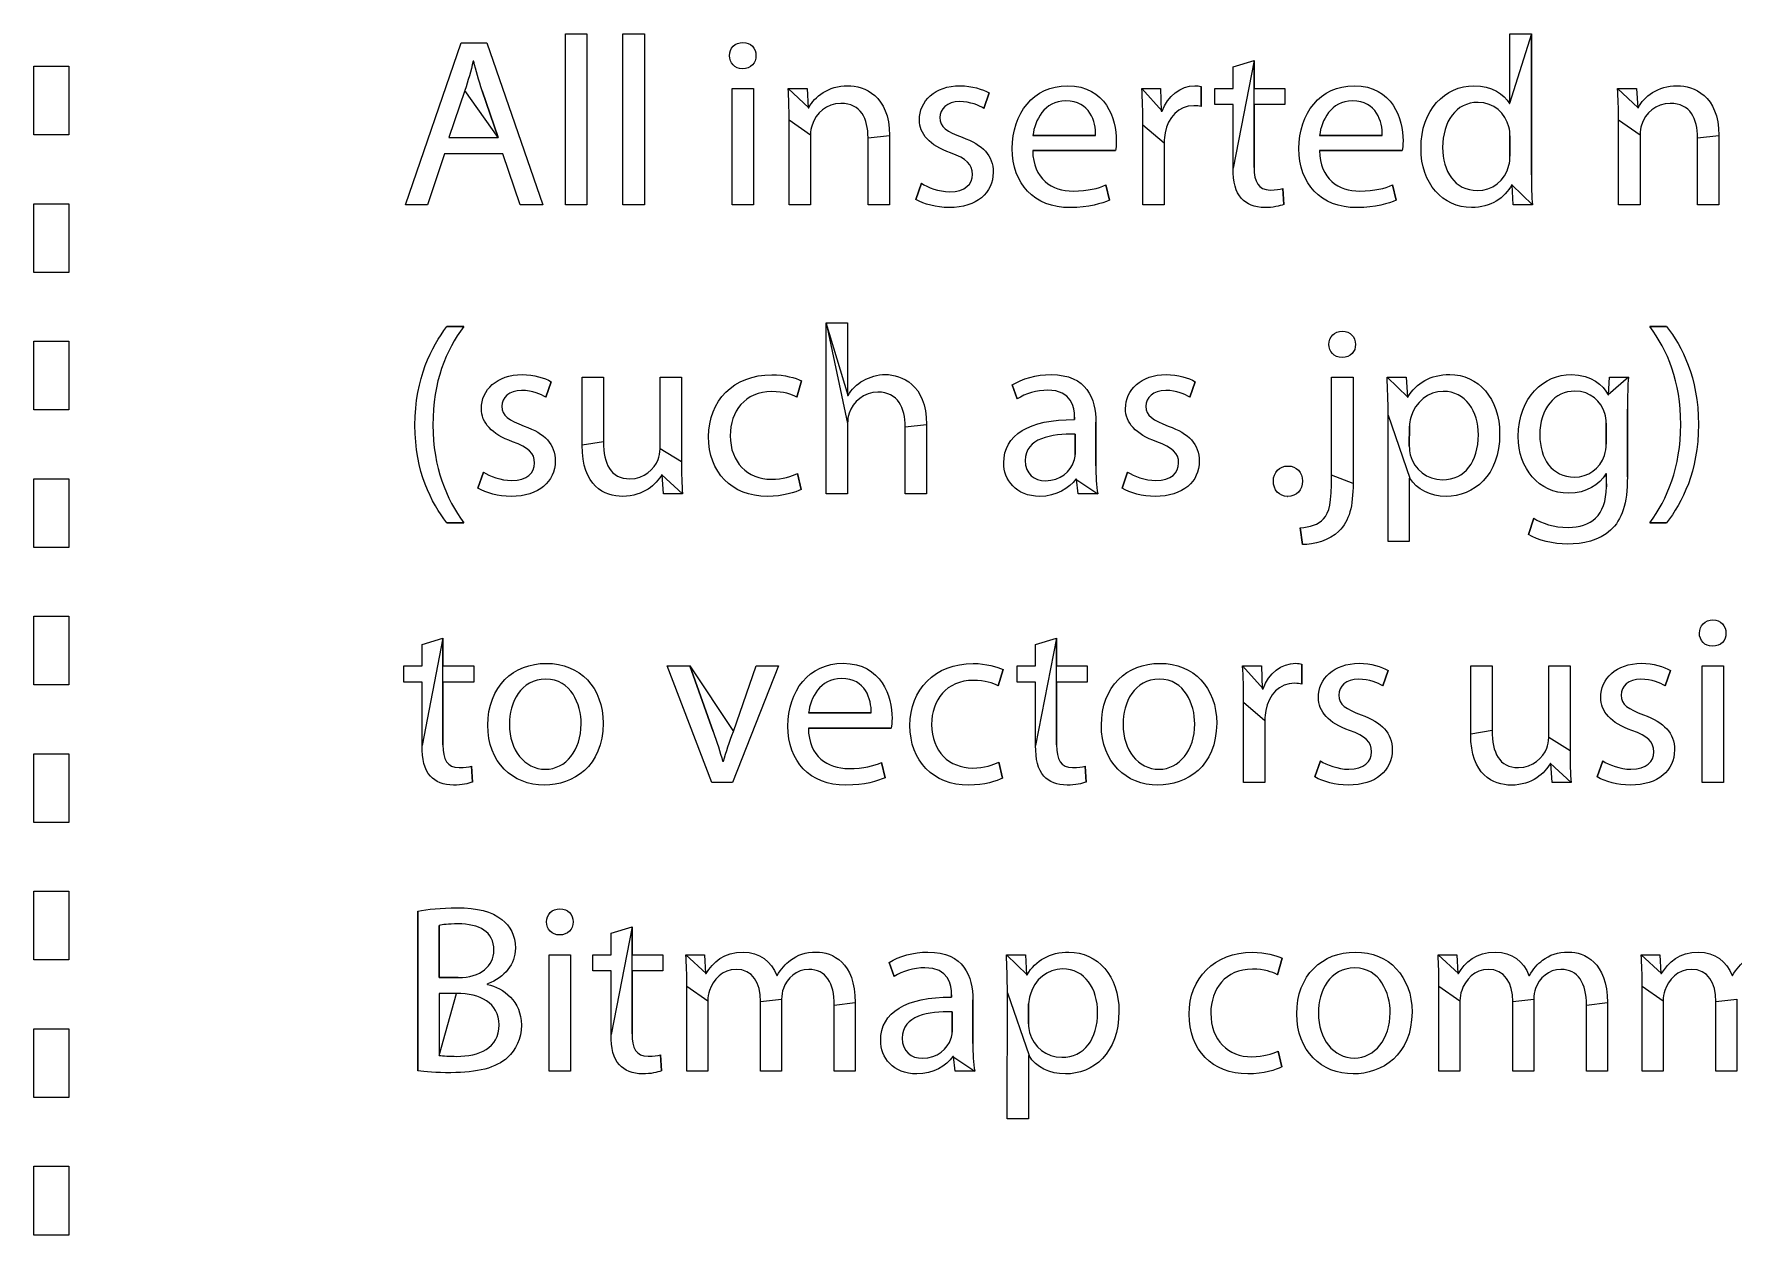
# Model space of a CAD drawing. Extents: x 1 to 901, y -2 to 434.
# Drawn here: x 730.9 to 810.2, y 215 to 271 of the extents above; entities that cross this region are included whole.
import ezdxf

# ---------------------------------------------------------------- set-up
doc = ezdxf.new("R2010")
doc.units = 0
doc.layers.add('Design_Template', color=7, linetype='CONTINUOUS')

msp = doc.modelspace()

# ---------------------------------------------------------------- linework, layer by layer
at = {"layer": 'Design_Template', "color": 7}
for points in [[(750.088595, 265.421155), (749.293587, 263.038592), (748.27039, 263.038592), (750.874671, 270.612252), (752.069213, 270.612252), (754.686487, 263.038592), (753.628371, 263.038592), (752.809813, 265.421155), (750.088595, 265.421155), (750.088595, 265.421155), (750.088595, 265.421155)], [(755.738106, 271.017368), (756.74019, 271.017368), (756.74019, 263.039394), (755.738106, 263.039394), (755.738106, 271.017368), (755.738106, 271.017368)], [(758.421969, 271.017368), (759.422428, 271.017368), (759.422428, 263.039394), (758.421969, 263.039394), (758.421969, 271.017368), (758.421969, 271.017368)], [(799.796495, 267.770826), (799.818421, 267.770826), (799.818421, 271.01817), (800.817256, 271.017368), (800.817256, 271.017368), (800.817256, 271.017368)], [(800.817256, 271.017368), (800.817256, 264.444063)], [(751.456106, 269.748273), (751.432557, 269.748273)], [(764.629366, 270.00498), (764.629366, 270.00498)], [(786.899337, 264.759332), (786.899337, 267.7251), (786.04586, 267.7251), (786.04586, 268.477573), (786.899337, 268.477573), (786.899337, 269.477928), (787.877871, 269.781163), (787.877871, 269.781163)], [(787.877871, 269.781163), (787.877871, 268.477573), (789.313595, 268.477573), (789.313595, 267.7251), (787.877871, 267.7251), (787.877871, 264.793024)], [(732.55619, 266.306794), (730.932068, 266.306794), (730.932068, 269.515632), (732.55619, 269.515632), (732.55619, 266.306794), (732.55619, 266.306794), (732.55619, 266.306794)], [(751.045203, 268.377297), (750.293235, 266.186462), (752.602737, 266.18566), (752.602737, 266.18566), (752.602737, 266.18566)], [(752.602737, 266.18566), (751.852392, 268.366066)], [(763.514406, 263.038592), (763.514406, 268.476771), (764.514865, 268.476771), (764.514865, 263.038592), (763.514406, 263.038592), (763.514406, 263.038592)], [(766.126807, 268.477573), (767.016826, 268.477573), (767.072046, 267.579098), (767.093972, 267.579098)], [(775.509364, 268.264185), (775.256813, 267.545405)], [(782.636014, 268.476771), (783.511417, 268.476771), (783.546335, 267.409832), (783.592623, 267.409832)], [(785.402708, 268.566618), (785.402708, 267.634451)], [(804.837772, 268.477573), (805.726167, 268.477573), (805.781387, 267.579098), (805.804937, 267.579098)], [(767.17599, 266.308398), (767.17599, 263.038592), (766.177155, 263.038592), (766.174719, 267.005518), (766.174719, 267.005518), (766.174719, 267.005518), (766.174719, 267.005518)], [(783.673829, 265.937777), (783.673829, 263.038592), (782.683926, 263.038592), (782.682302, 266.780097), (782.682302, 266.780097), (782.682302, 266.780097), (782.682302, 266.780097)], [(805.888579, 266.308398), (805.888579, 263.038592), (804.88812, 263.038592), (804.885684, 267.005518), (804.885684, 267.005518), (804.885684, 267.005518), (804.885684, 267.005518)], [(770.859501, 266.285936), (770.859501, 263.038592), (769.860665, 263.038592), (769.860665, 266.173627)], [(777.554134, 266.286739), (780.479179, 266.286739), (780.479179, 266.286739), (780.479179, 266.286739)], [(790.935282, 266.286739), (793.858702, 266.286739), (793.858702, 266.286739), (793.858702, 266.286739)], [(799.818421, 265.320076), (799.815985, 266.263475), (799.815985, 266.263475), (799.815985, 266.263475), (799.815985, 266.263475)], [(809.568842, 266.285936), (809.568842, 263.038592), (808.570006, 263.038592), (808.570006, 266.173627)], [(781.412238, 265.578388), (777.543578, 265.578388), (777.543578, 265.578388), (777.543578, 265.578388), (777.543578, 265.578388)], [(794.793385, 265.578388), (790.924725, 265.578388), (790.924725, 265.578388), (790.924725, 265.578388), (790.924725, 265.578388)], [(772.095458, 263.298508), (772.347197, 264.050178), (772.347197, 264.050178), (772.347197, 264.050178)], [(780.956672, 263.971562), (781.126392, 263.263211)], [(789.210463, 263.8039), (789.256751, 263.062659)], [(794.336195, 263.971562), (794.507539, 263.263211)], [(800.865168, 263.039394), (799.966216, 263.039394), (799.919928, 263.983595), (799.898003, 263.983595)], [(732.55619, 259.889118), (730.932068, 259.889118), (730.932068, 263.097956), (732.55619, 263.097956), (732.55619, 259.889118), (732.55619, 259.889118), (732.55619, 259.889118)], [(750.202284, 257.361356), (750.987547, 257.361356), (750.987547, 257.361356)], [(767.903597, 257.539446), (768.902433, 257.539446), (768.902433, 254.1461), (768.925983, 254.1461)], [(768.906493, 252.844114), (768.906493, 249.563077), (767.906033, 249.563077), (767.903597, 257.539446), (767.903597, 257.539446), (767.903597, 257.539446), (767.903597, 257.539446)], [(806.352266, 257.361356), (807.124537, 257.361356)], [(732.55619, 253.471442), (730.932068, 253.471442), (730.932068, 256.68028), (732.55619, 256.68028), (732.55619, 253.471442), (732.55619, 253.471442), (732.55619, 253.471442)], [(792.607316, 256.529464), (792.607316, 256.529464)], [(755.068155, 254.787867), (754.817228, 254.069088)], [(756.514437, 251.820494), (756.514437, 255.000453), (757.514896, 255.000453), (757.514896, 251.988958)], [(760.154096, 251.663261), (760.154096, 255.000453), (761.152931, 255.000453), (761.152931, 251.04556), (761.152931, 251.04556), (761.152931, 251.04556), (761.152931, 251.04556)], [(766.760215, 254.831989), (766.532026, 254.068285)], [(776.815159, 253.987262), (776.588594, 254.638656)], [(785.127419, 254.787867), (784.876492, 254.069088)], [(791.494792, 250.427859), (791.494792, 255.001255), (792.495251, 255.001255), (792.495251, 250.046007)], [(794.083643, 254.999651), (794.980971, 254.999651), (795.028883, 254.067483), (795.049184, 254.067483)], [(804.398447, 254.179793), (804.421997, 254.179793), (804.46666, 254.999651), (805.343686, 254.999651)], [(779.500646, 253.021402), (779.500646, 253.133711)], [(795.140947, 250.290681), (795.117398, 250.290681), (795.117398, 247.335341), (794.127495, 247.335341), (794.129931, 253.224361), (794.129931, 253.224361), (794.129931, 253.224361), (794.129931, 253.224361)], [(805.297399, 253.505937), (805.297399, 250.347638), (805.297399, 250.347638), (805.297399, 250.347638), (805.297399, 250.347638)], [(772.588379, 252.798388), (772.588379, 249.562275), (771.589544, 249.562275), (771.589544, 252.686881)], [(779.524195, 251.393719), (779.524195, 252.337117), (779.524195, 252.337117)], [(780.490548, 252.897862), (780.490548, 250.865063), (780.490548, 250.865063), (780.490548, 250.865063)], [(795.12227, 252.707738), (795.119834, 251.775571), (795.119834, 251.775571), (795.119834, 251.775571), (795.119834, 251.775571)], [(804.308308, 251.876649), (804.308308, 252.85374), (804.308308, 252.85374), (804.308308, 252.85374)], [(732.55619, 247.053765), (730.932068, 247.053765), (730.932068, 250.262603), (732.55619, 250.262603), (732.55619, 247.053765), (732.55619, 247.053765), (732.55619, 247.053765)], [(751.654249, 249.82219), (751.907613, 250.573861), (751.907613, 250.573861), (751.907613, 250.573861)], [(761.200843, 249.562275), (760.312448, 249.562275), (760.255603, 250.449518), (760.233678, 250.449518)], [(766.567756, 250.506475), (766.734229, 249.763629), (766.734229, 249.763629), (766.734229, 249.763629)], [(780.580687, 249.561472), (779.67199, 249.561472), (779.590784, 250.246559), (779.555866, 250.246559)], [(781.713513, 249.82219), (781.966876, 250.573861), (781.966876, 250.573861), (781.966876, 250.573861)], [(804.318865, 249.887169), (804.318865, 250.494442), (804.296939, 250.494442)], [(789.445961, 249.438734), (789.435404, 249.438734), (789.435404, 249.438734), (789.435404, 249.438734)], [(750.987547, 248.202529), (750.202284, 248.202529)], [(800.678394, 247.662642), (800.929321, 248.415115)], [(807.124537, 248.202529), (806.352266, 248.202529), (806.352266, 248.202529)], [(790.128905, 247.190943), (790.025773, 247.96668), (790.025773, 247.96668), (790.025773, 247.96668)], [(732.55619, 240.636089), (730.932068, 240.636089), (730.932068, 243.844927), (732.55619, 243.844927), (732.55619, 240.636089), (732.55619, 240.636089), (732.55619, 240.636089)], [(749.043472, 237.80429), (749.043472, 240.770058), (748.189996, 240.770058), (748.189996, 241.522531), (749.043472, 241.522531), (749.043472, 242.522886), (750.020382, 242.826121), (750.020382, 242.826121)], [(750.020382, 242.826121), (750.020382, 241.522531), (751.456106, 241.522531), (751.456106, 240.770058), (750.020382, 240.770058), (750.020382, 237.837982)], [(777.680004, 237.80429), (777.680004, 240.770058), (776.826527, 240.770058), (776.826527, 241.522531), (777.680004, 241.522531), (777.680004, 242.522886), (778.658538, 242.826121), (778.658538, 242.826121)], [(778.658538, 242.826121), (778.658538, 241.522531), (780.092638, 241.522531), (780.092638, 240.770058), (778.658538, 240.770058), (778.658538, 237.837982)], [(809.900163, 243.051542), (809.900163, 243.051542)], [(763.572874, 238.466112), (764.641547, 241.522531), (765.68667, 241.522531), (763.526587, 236.084352), (762.569978, 236.084352), (760.476484, 241.522531), (761.547593, 241.522531), (761.547593, 241.522531)], [(761.547593, 241.522531), (762.629259, 238.466112)], [(776.160637, 241.355671), (775.934072, 240.591968)], [(787.34191, 241.523333), (788.217312, 241.523333), (788.252231, 240.456394), (788.298518, 240.456394)], [(790.108603, 241.61318), (790.108603, 240.681013)], [(794.131555, 241.309945), (793.880628, 240.591165)], [(797.98641, 238.342572), (797.98641, 241.522531), (798.98687, 241.522531), (798.98687, 238.511036)], [(801.626069, 238.185339), (801.626069, 241.522531), (802.624905, 241.522531), (802.624905, 237.567638), (802.624905, 237.567638), (802.624905, 237.567638), (802.624905, 237.567638)], [(807.306439, 241.309945), (807.055512, 240.591165)], [(808.785202, 236.085155), (808.785202, 241.523333), (809.785662, 241.523333), (809.785662, 236.085155), (808.785202, 236.085155), (808.785202, 236.085155)], [(788.379724, 238.98434), (788.379724, 236.085155), (787.389822, 236.085155), (787.389822, 239.82666), (787.389822, 239.82666), (787.389822, 239.82666)], [(753.124081, 238.793414), (753.124081, 238.793414)], [(757.492159, 238.848766), (757.492159, 238.848766)], [(767.084227, 239.332499), (770.007648, 239.332499), (770.007648, 239.332499), (770.007648, 239.332499)], [(781.760612, 238.793414), (781.760612, 238.793414)], [(786.130314, 238.848766), (786.130314, 238.848766)], [(770.943955, 238.62495), (767.073671, 238.62495), (767.073671, 238.62495), (767.073671, 238.62495), (767.073671, 238.62495)], [(732.55619, 234.218413), (730.932068, 234.218413), (730.932068, 237.427251), (732.55619, 237.427251), (732.55619, 234.218413), (732.55619, 234.218413), (732.55619, 234.218413)], [(751.354599, 236.848858), (751.399262, 236.107616)], [(763.071832, 237.072675), (763.106751, 237.072675)], [(770.486764, 237.018124), (770.656485, 236.309773)], [(775.967367, 237.030157), (776.136275, 236.287311), (776.136275, 236.287311), (776.136275, 236.287311)], [(779.989506, 236.848858), (780.037418, 236.107616)], [(790.717649, 236.344268), (790.971012, 237.095939), (790.971012, 237.095939), (790.971012, 237.095939)], [(802.671192, 236.084352), (801.784421, 236.084352), (801.727577, 236.971596), (801.705651, 236.971596)], [(803.890908, 236.344268), (804.145896, 237.095939), (804.145896, 237.095939), (804.145896, 237.095939)], [(732.55619, 227.800737), (730.932068, 227.800737), (730.932068, 231.009575), (732.55619, 231.009575), (732.55619, 227.800737), (732.55619, 227.800737), (732.55619, 227.800737)], [(748.847765, 222.629694), (748.850202, 230.080616), (748.850202, 230.080616), (748.850202, 230.080616), (748.850202, 230.080616)], [(749.839292, 229.417991), (749.839292, 226.980077), (749.839292, 226.980077)], [(756.092165, 229.574422), (756.092165, 229.574422)], [(757.864895, 224.327972), (757.864895, 227.29374), (757.011418, 227.29374), (757.011418, 228.046213), (757.864895, 228.046213), (757.864895, 229.046568), (758.843429, 229.350606), (758.843429, 229.350606), (758.843429, 229.350606)], [(758.843429, 229.350606), (758.843429, 228.047015), (760.277529, 228.047015), (760.277529, 227.294543), (758.843429, 227.294543), (758.843429, 224.362467)], [(754.977205, 222.607232), (754.977205, 228.045411), (755.97604, 228.045411), (755.97604, 222.607232), (754.977205, 222.607232), (754.977205, 222.607232)], [(761.354322, 228.047015), (762.229725, 228.047015), (762.276012, 227.171002), (762.310931, 227.171002)], [(771.074697, 227.033022), (770.846508, 227.684417)], [(776.315741, 228.046213), (777.213069, 228.046213), (777.259356, 227.114046), (777.281282, 227.114046)], [(789.190162, 227.878551), (788.961972, 227.114848)], [(796.461359, 228.047015), (797.336761, 228.047015), (797.383049, 227.171002), (797.416343, 227.171002)], [(805.941363, 228.047015), (806.81839, 228.047015), (806.863053, 227.171002), (806.897972, 227.171002)], [(749.839292, 226.980077), (750.73662, 226.980077)], [(765.598967, 227.081155), (765.619269, 227.081155)], [(800.70438, 227.081155), (800.726305, 227.081155)], [(810.186008, 227.081155), (810.207934, 227.081155)], [(750.657038, 226.237231), (749.83848, 226.237231), (749.83848, 223.350078), (749.839292, 223.350078), (749.839292, 223.350078)], [(752.103319, 226.686468), (752.103319, 226.664006)], [(762.379144, 225.890676), (762.379144, 222.609639), (761.402234, 222.609639), (761.40061, 226.574961), (761.40061, 226.574961), (761.40061, 226.574961), (761.40061, 226.574961)], [(773.75856, 226.067162), (773.75856, 226.179471)], [(777.371421, 223.336441), (777.349495, 223.336441), (777.349495, 220.381101), (776.359592, 220.381101), (776.362028, 226.270923), (776.362028, 226.270923), (776.362028, 226.270923), (776.362028, 226.270923)], [(797.484556, 225.890676), (797.484556, 222.609639), (796.506022, 222.609639), (796.506022, 226.574961), (796.506022, 226.574961), (796.506022, 226.574961), (796.506022, 226.574961)], [(806.966185, 225.890676), (806.966185, 222.609639), (805.987651, 222.609639), (805.987651, 226.574961), (805.987651, 226.574961), (805.987651, 226.574961)], [(765.825532, 225.970095), (765.825532, 222.610441), (764.846998, 222.610441), (764.846998, 225.869016)], [(769.261364, 225.812059), (769.261364, 222.609639), (768.284454, 222.609639), (768.284454, 225.688519)], [(773.782922, 224.439479), (773.782922, 225.382877), (773.782922, 225.382877)], [(774.748462, 225.943622), (774.748462, 223.910823), (774.748462, 223.910823), (774.748462, 223.910823), (774.748462, 223.910823)], [(777.353555, 225.7543), (777.351119, 224.822133), (777.351119, 224.822133), (777.351119, 224.822133)], [(790.879249, 225.315492), (790.879249, 225.315492), (790.879249, 225.315492)], [(795.246515, 225.373251), (795.246515, 225.373251), (795.246515, 225.373251)], [(800.930945, 225.970095), (800.930945, 222.610441), (799.954035, 222.610441), (799.954035, 225.869016)], [(804.368401, 225.812059), (804.368401, 222.609639), (803.389867, 222.609639), (803.389867, 225.688519)], [(810.412573, 225.970095), (810.412573, 222.610441), (809.434039, 222.610441), (809.434039, 225.869016)], [(732.55619, 221.383061), (730.932068, 221.383061), (730.932068, 224.591899), (732.55619, 224.591899), (732.55619, 221.383061), (732.55619, 221.383061), (732.55619, 221.383061)], [(760.174397, 223.373343), (760.220685, 222.632101)], [(774.840225, 222.607232), (773.929905, 222.607232), (773.850323, 223.292319), (773.815404, 223.292319)], [(788.997703, 223.553037), (789.164176, 222.809389), (789.164176, 222.809389), (789.164176, 222.809389)], [(732.55619, 214.965385), (730.932068, 214.965385), (730.932068, 218.174223), (732.55619, 218.174223), (732.55619, 214.965385), (732.55619, 214.965385), (732.55619, 214.965385)]]:
    msp.add_lwpolyline(points, close=True, dxfattribs=at)
for points in [[(763.390972, 270.00498), (763.390972, 270.353941), (763.650832, 270.623483), (764.01626, 270.623483)], [(764.01626, 270.623483), (764.389808, 270.623483), (764.629366, 270.353941), (764.629366, 270.00498)], [(751.432557, 269.748273), (751.318056, 269.298233), (751.194623, 268.837765), (751.045203, 268.377297)], [(751.852392, 268.366066), (751.681047, 268.860227), (751.568171, 269.310266), (751.456106, 269.748273)], [(763.991898, 269.398509), (763.639463, 269.398509), (763.390972, 269.668052), (763.390972, 270.00498)], [(764.629366, 270.00498), (764.640735, 269.668052), (764.389808, 269.398509), (763.991898, 269.398509)], [(766.174719, 267.005518), (766.174719, 267.567867), (766.161726, 268.028335), (766.126807, 268.477573)], [(767.093972, 267.579098), (767.366825, 268.096523), (768.004293, 268.601113), (768.914614, 268.601113)], [(768.914614, 268.601113), (769.676327, 268.601113), (770.859501, 268.151074), (770.859501, 266.285936)], [(772.256246, 267.005518), (772.256246, 267.882333), (772.973296, 268.601113), (774.154846, 268.601113)], [(774.154846, 268.601113), (774.713544, 268.601113), (775.201593, 268.44388), (775.509364, 268.264185)], [(776.588594, 265.667433), (776.588594, 267.308754), (777.565503, 268.600311), (779.170949, 268.600311)], [(779.170949, 268.600311), (780.96804, 268.600311), (781.445533, 267.038409), (781.445533, 266.038856)], [(782.682302, 266.780097), (782.682302, 267.421063), (782.669309, 267.971379), (782.636014, 268.476771)], [(783.592623, 267.409832), (783.84355, 268.139843), (784.446099, 268.600311), (785.116862, 268.600311)], [(785.116862, 268.600311), (785.231363, 268.600311), (785.308508, 268.58908), (785.402708, 268.566618)], [(789.968116, 265.667433), (789.968116, 267.308754), (790.94665, 268.600311), (792.550472, 268.600311)], [(792.550472, 268.600311), (794.349188, 268.600311), (794.828304, 267.038409), (794.828304, 266.038856)], [(795.666351, 265.680268), (795.654982, 267.489251), (796.79268, 268.601915), (798.134206, 268.601915)], [(798.134206, 268.601915), (798.976313, 268.601915), (799.545568, 268.208833), (799.796495, 267.770826)], [(804.885684, 267.005518), (804.885684, 267.567867), (804.872691, 268.028335), (804.837772, 268.477573)], [(805.804937, 267.579098), (806.07779, 268.096523), (806.713634, 268.601113), (807.623955, 268.601113)], [(807.623955, 268.601113), (808.385668, 268.601113), (809.568842, 268.151074), (809.568842, 266.285936)], [(768.587353, 267.780453), (767.927959, 267.780453), (767.415548, 267.319984), (767.244203, 266.768867)], [(769.860665, 266.173627), (769.860665, 267.050442), (769.530968, 267.780453), (768.587353, 267.780453)], [(774.130484, 267.859871), (773.538491, 267.859871), (773.208794, 267.522943), (773.208794, 267.11863)], [(775.256813, 267.545405), (775.040805, 267.680177), (774.642894, 267.859871), (774.130484, 267.859871)], [(779.091367, 267.893564), (778.077914, 267.893564), (777.633716, 266.972628), (777.554134, 266.286739)], [(780.479179, 266.286739), (780.492172, 266.916473), (780.217696, 267.893564), (779.091367, 267.893564)], [(785.061642, 267.668143), (784.35596, 267.668143), (783.854919, 267.139487), (783.718492, 266.398246)], [(785.402708, 267.634451), (785.299576, 267.65611), (785.198068, 267.668143), (785.061642, 267.668143)], [(792.47089, 267.893564), (791.459061, 267.893564), (791.014864, 266.972628), (790.935282, 266.286739)], [(793.858702, 266.286739), (793.870071, 266.916473), (793.597219, 267.893564), (792.47089, 267.893564)], [(798.326664, 267.825376), (797.291286, 267.825376), (796.677367, 266.926902), (796.677367, 265.72439)], [(799.769697, 266.679019), (799.620278, 267.308754), (799.076197, 267.825376), (798.326664, 267.825376)], [(807.296694, 267.780453), (806.638112, 267.780453), (806.126513, 267.319984), (805.956793, 266.768867)], [(808.570006, 266.173627), (808.570006, 267.050442), (808.240309, 267.780453), (807.296694, 267.780453)], [(767.244203, 266.768867), (767.19954, 266.645326), (767.17599, 266.476862), (767.17599, 266.308398)], [(773.712272, 265.466078), (772.720745, 265.815039), (772.256246, 266.353322), (772.256246, 267.005518)], [(773.208794, 267.11863), (773.208794, 266.66859), (773.536867, 266.467236), (774.255541, 266.197693)], [(799.815985, 266.263475), (799.815985, 266.386213), (799.804616, 266.555479), (799.769697, 266.679019)], [(805.956793, 266.768867), (805.908881, 266.645326), (805.888579, 266.476862), (805.888579, 266.308398)], [(774.255541, 266.197693), (775.21215, 265.838304), (775.698574, 265.365802), (775.698574, 264.556373)], [(779.296006, 262.91425), (777.598798, 262.91425), (776.588594, 264.026914), (776.588594, 265.667433)], [(781.445533, 266.038856), (781.445533, 265.836699), (781.425231, 265.679466), (781.412238, 265.578388)], [(783.718492, 266.398246), (783.698191, 266.263475), (783.673829, 266.106241), (783.673829, 265.937777)], [(792.675529, 262.91425), (790.981569, 262.91425), (789.968116, 264.026914), (789.968116, 265.667433)], [(794.828304, 266.038856), (794.828304, 265.836699), (794.804754, 265.679466), (794.793385, 265.578388)], [(798.021329, 262.915854), (796.688736, 262.915854), (795.666351, 264.028519), (795.666351, 265.680268)], [(796.677367, 265.72439), (796.677367, 264.622956), (797.223073, 263.71325), (798.303114, 263.71325)], [(774.735469, 264.466525), (774.735469, 264.938224), (774.449624, 265.196536), (773.712272, 265.466078)], [(777.543578, 265.578388), (777.565503, 264.241104), (778.431973, 263.689986), (779.432432, 263.689986)], [(790.924725, 265.578388), (790.94665, 264.241104), (791.811496, 263.689986), (792.811955, 263.689986)], [(798.303114, 263.71325), (798.973877, 263.71325), (799.589419, 264.151257), (799.772133, 264.893301)], [(799.772133, 264.893301), (799.807052, 265.028072), (799.818421, 265.162843), (799.818421, 265.320076)], [(775.698574, 264.556373), (775.698574, 263.601743), (774.94823, 262.915854), (773.639999, 262.915854)], [(773.666797, 263.657096), (774.394404, 263.657096), (774.735469, 264.016486), (774.735469, 264.466525)], [(787.288314, 263.34263), (787.002468, 263.634634), (786.899337, 264.118366), (786.899337, 264.759332)], [(787.877871, 264.793024), (787.877871, 264.118366), (788.071141, 263.736515), (788.628215, 263.736515)], [(800.817256, 264.444063), (800.817256, 263.960331), (800.830249, 263.410015), (800.865168, 263.039394)], [(773.639999, 262.915854), (773.039073, 262.915854), (772.478751, 263.073087), (772.095458, 263.298508)], [(772.347197, 264.050178), (772.643599, 263.859253), (773.167379, 263.657096), (773.666797, 263.657096)], [(779.432432, 263.689986), (780.149483, 263.689986), (780.580687, 263.813527), (780.956672, 263.971562)], [(788.36998, 262.915854), (787.902232, 262.915854), (787.527872, 263.073087), (787.288314, 263.34263)], [(788.628215, 263.736515), (788.902692, 263.736515), (789.061044, 263.758976), (789.210463, 263.8039)], [(792.811955, 263.689986), (793.529006, 263.689986), (793.961834, 263.813527), (794.336195, 263.971562)], [(799.898003, 263.983595), (799.590232, 263.376322), (798.921093, 262.915854), (798.021329, 262.915854)], [(781.126392, 263.263211), (780.772334, 263.105978), (780.169784, 262.91425), (779.296006, 262.91425)], [(789.256751, 263.062659), (789.06348, 262.98324), (788.755709, 262.915854), (788.36998, 262.915854)], [(794.507539, 263.263211), (794.153481, 263.105978), (793.552555, 262.91425), (792.675529, 262.91425)], [(748.711339, 252.765497), (748.724332, 254.979595), (749.485234, 256.417957), (750.202284, 257.361356)], [(750.987547, 257.361356), (750.156808, 256.259922), (749.553447, 254.799098), (749.553447, 252.765497)], [(791.366486, 256.529464), (791.366486, 256.878425), (791.62797, 257.147968), (792.00233, 257.147968)], [(792.00233, 257.147968), (792.369382, 257.147166), (792.607316, 256.877623), (792.607316, 256.529464)], [(807.786367, 252.798388), (807.786367, 254.810329), (807.170824, 256.248691), (806.352266, 257.361356)], [(807.124537, 257.361356), (807.852144, 256.439617), (808.615481, 255.001255), (808.615481, 252.787959)], [(791.982029, 255.922994), (791.60442, 255.922994), (791.366486, 256.203767), (791.366486, 256.529464)], [(792.607316, 256.529464), (792.620309, 256.203767), (792.380751, 255.922994), (791.982029, 255.922994)], [(751.813413, 253.529201), (751.813413, 254.406016), (752.532088, 255.124795), (753.715261, 255.124795)], [(753.715261, 255.124795), (754.273959, 255.124795), (754.760384, 254.967562), (755.068155, 254.787867)], [(762.414062, 252.224808), (762.414062, 253.899821), (763.573686, 255.113564), (765.372402, 255.113564)], [(765.372402, 255.113564), (765.964395, 255.113564), (766.485738, 254.96676), (766.760215, 254.831989)], [(768.925983, 254.1461), (769.084334, 254.427675), (769.335261, 254.673954), (769.641409, 254.84322)], [(769.641409, 254.84322), (769.937811, 255.011684), (770.29187, 255.123993), (770.667854, 255.123993)], [(770.667854, 255.123993), (771.405206, 255.123993), (772.588379, 254.673954), (772.588379, 252.798388)], [(776.588594, 254.638656), (777.04416, 254.930661), (777.70193, 255.122389), (778.398678, 255.122389)], [(778.398678, 255.122389), (780.081269, 255.122389), (780.490548, 253.987262), (780.490548, 252.897862)], [(781.874301, 253.529201), (781.874301, 254.406016), (782.591351, 255.124795), (783.774524, 255.124795)], [(783.774524, 255.124795), (784.331599, 255.124795), (784.821272, 254.967562), (785.127419, 254.787867)], [(794.129931, 253.224361), (794.129931, 253.920679), (794.108005, 254.483028), (794.083643, 254.999651)], [(795.049184, 254.067483), (795.460087, 254.730108), (796.1073, 255.123191), (797.006252, 255.123191)], [(797.006252, 255.123191), (798.337221, 255.123191), (799.33768, 254.010526), (799.33768, 252.359579)], [(800.201714, 252.236039), (800.201714, 254.078714), (801.418182, 255.123993), (802.682561, 255.123993)], [(802.682561, 255.123993), (803.639169, 255.123993), (804.160513, 254.629832), (804.398447, 254.179793)], [(805.343686, 254.999651), (805.321761, 254.606568), (805.297399, 254.168562), (805.297399, 253.505937)], [(753.690899, 254.383554), (753.098907, 254.383554), (752.76921, 254.046626), (752.76921, 253.642312)], [(754.817228, 254.069088), (754.60122, 254.203859), (754.20331, 254.383554), (753.690899, 254.383554)], [(765.372402, 254.326597), (764.108022, 254.326597), (763.426703, 253.40566), (763.426703, 252.270534)], [(766.532026, 254.068285), (766.294092, 254.203057), (765.918107, 254.326597), (765.372402, 254.326597)], [(770.316232, 254.304937), (769.667395, 254.304937), (769.154984, 253.854898), (768.974706, 253.316615)], [(771.589544, 252.686881), (771.589544, 253.562893), (771.259847, 254.304937), (770.316232, 254.304937)], [(778.249259, 254.392378), (777.738472, 254.392378), (777.202512, 254.235145), (776.815159, 253.987262)], [(779.500646, 253.133711), (779.500646, 253.583751), (779.377212, 254.392378), (778.249259, 254.392378)], [(783.750163, 254.383554), (783.15817, 254.383554), (782.828473, 254.046626), (782.828473, 253.642312)], [(784.876492, 254.069088), (784.658859, 254.203859), (784.260949, 254.383554), (783.750163, 254.383554)], [(796.703353, 254.337026), (796.021222, 254.337026), (795.383754, 253.853293), (795.190483, 253.112854)], [(798.342093, 252.314655), (798.342093, 253.404858), (797.761469, 254.337026), (796.703353, 254.337026)], [(802.852282, 254.348257), (801.895674, 254.348257), (801.211918, 253.55086), (801.211918, 252.292996)], [(804.251464, 253.302978), (804.06875, 253.876557), (803.580701, 254.348257), (802.852282, 254.348257)], [(753.269439, 251.989761), (752.281161, 252.338722), (751.813413, 252.877004), (751.813413, 253.529201)], [(752.76921, 253.642312), (752.76921, 253.192273), (753.097282, 252.990918), (753.814333, 252.721376)], [(768.974706, 253.316615), (768.917862, 253.181844), (768.906493, 253.03504), (768.906493, 252.844114)], [(776.190683, 250.999032), (776.190683, 252.313853), (777.373857, 253.032633), (779.500646, 253.021402)], [(783.330327, 251.989761), (782.340424, 252.338722), (781.874301, 252.877004), (781.874301, 253.529201)], [(782.828473, 253.642312), (782.828473, 253.192273), (783.156546, 252.990918), (783.873596, 252.721376)], [(795.190483, 253.112854), (795.157189, 252.989314), (795.12227, 252.842509), (795.12227, 252.707738)], [(804.308308, 252.85374), (804.308308, 253.022204), (804.295315, 253.168206), (804.251464, 253.302978)], [(750.202284, 248.202529), (749.485234, 249.135499), (748.711339, 250.573861), (748.711339, 252.765497)], [(749.553447, 252.765497), (749.553447, 250.765589), (750.178734, 249.327227), (750.987547, 248.202529)], [(753.814333, 252.721376), (754.770941, 252.361986), (755.25899, 251.889484), (755.25899, 251.080055)], [(765.15477, 249.437932), (763.494104, 249.437932), (762.414062, 250.561828), (762.414062, 252.224808)], [(763.426703, 252.270534), (763.426703, 251.011867), (764.246885, 250.236933), (765.338295, 250.236933)], [(779.524195, 252.337117), (778.431161, 252.359579), (777.192767, 252.168653), (777.192767, 251.112143)], [(783.873596, 252.721376), (784.830204, 252.361986), (785.318253, 251.889484), (785.318253, 251.080055)], [(796.670059, 250.213669), (797.728175, 250.213669), (798.342093, 251.06722), (798.342093, 252.314655)], [(799.33768, 252.359579), (799.33768, 250.403792), (798.132581, 249.43713), (796.834907, 249.43713)], [(802.546135, 249.583934), (801.180248, 249.583934), (800.201714, 250.730292), (800.201714, 252.236039)], [(801.211918, 252.292996), (801.211918, 251.225255), (801.757623, 250.337209), (802.839289, 250.337209)], [(806.352266, 248.202529), (807.159455, 249.315194), (807.786367, 250.776018), (807.786367, 252.798388)], [(808.615481, 252.787959), (808.615481, 250.585092), (807.853768, 249.158763), (807.124537, 248.202529)], [(754.295885, 250.990207), (754.295885, 251.461907), (754.010039, 251.720218), (753.269439, 251.989761)], [(758.41466, 249.437932), (757.552251, 249.437932), (756.514437, 249.910433), (756.514437, 251.820494)], [(757.514896, 251.988958), (757.514896, 250.955712), (757.834036, 250.258592), (758.744357, 250.258592)], [(760.063957, 251.157869), (760.119177, 251.303871), (760.154096, 251.483566), (760.154096, 251.663261)], [(779.468975, 251.078451), (779.50227, 251.179529), (779.524195, 251.29264), (779.524195, 251.393719)], [(784.355148, 250.990207), (784.355148, 251.461907), (784.069303, 251.720218), (783.330327, 251.989761)], [(795.119834, 251.775571), (795.119834, 251.628766), (795.143384, 251.493995), (795.167745, 251.370455)], [(795.167745, 251.370455), (795.350459, 250.685368), (795.953009, 250.213669), (796.670059, 250.213669)], [(804.227102, 251.348795), (804.283946, 251.517259), (804.308308, 251.708185), (804.308308, 251.876649)], [(755.25899, 251.080055), (755.25899, 250.125426), (754.507021, 249.439536), (753.19879, 249.439536)], [(753.227212, 250.180778), (753.954819, 250.180778), (754.295885, 250.540168), (754.295885, 250.990207)], [(758.744357, 250.258592), (759.41512, 250.258592), (759.881243, 250.719061), (760.063957, 251.157869)], [(761.152931, 251.04556), (761.152931, 250.484013), (761.165924, 249.989852), (761.200843, 249.562275)], [(777.874899, 249.43713), (776.759938, 249.43713), (776.190683, 250.212866), (776.190683, 250.999032)], [(777.192767, 251.112143), (777.192767, 250.47198), (777.623972, 250.168745), (778.136382, 250.168745)], [(778.136382, 250.168745), (778.853433, 250.168745), (779.306563, 250.617982), (779.468975, 251.078451)], [(780.490548, 250.865063), (780.490548, 250.392561), (780.512474, 249.932093), (780.580687, 249.561472)], [(785.318253, 251.080055), (785.318253, 250.125426), (784.566284, 249.439536), (783.258053, 249.439536)], [(783.286476, 250.180778), (784.014083, 250.180778), (784.355148, 250.540168), (784.355148, 250.990207)], [(788.776822, 250.147085), (788.776822, 250.563432), (789.061044, 250.855436), (789.458954, 250.855436)], [(789.458954, 250.855436), (789.856864, 250.855436), (790.131341, 250.563432), (790.131341, 250.147085)], [(802.839289, 250.337209), (803.454832, 250.337209), (804.009469, 250.719061), (804.227102, 251.348795)], [(753.19879, 249.439536), (752.597865, 249.439536), (752.039167, 249.59677), (751.654249, 249.82219)], [(751.907613, 250.573861), (752.202391, 250.382935), (752.72617, 250.180778), (753.227212, 250.180778)], [(760.233678, 250.449518), (759.973818, 250.011512), (759.39157, 249.437932), (758.41466, 249.437932)], [(765.338295, 250.236933), (765.90755, 250.236933), (766.281911, 250.382935), (766.567756, 250.506475)], [(779.555866, 250.246559), (779.249719, 249.819784), (778.658538, 249.43713), (777.874899, 249.43713)], [(783.258053, 249.439536), (782.657128, 249.439536), (782.09843, 249.59677), (781.713513, 249.82219)], [(781.966876, 250.573861), (782.261654, 250.382935), (782.785434, 250.180778), (783.286476, 250.180778)], [(789.435404, 249.438734), (789.048051, 249.438734), (788.776822, 249.741969), (788.776822, 250.147085)], [(790.131341, 250.147085), (790.131341, 249.741969), (789.869857, 249.438734), (789.445961, 249.438734)], [(791.120432, 248.383027), (791.393284, 248.686262), (791.494792, 249.12507), (791.494792, 250.427859)], [(792.495251, 250.046007), (792.495251, 248.989497), (792.323906, 248.303608), (791.835858, 247.809447)], [(796.834907, 249.43713), (796.1073, 249.43713), (795.46902, 249.752398), (795.140947, 250.290681)], [(802.543699, 247.988339), (803.56852, 247.988339), (804.318865, 248.516193), (804.318865, 249.887169)], [(804.296939, 250.494442), (803.989168, 249.988248), (803.399611, 249.583934), (802.546135, 249.583934)], [(805.297399, 250.347638), (805.297399, 249.100202), (805.046472, 248.336498), (804.512135, 247.863997)], [(766.734229, 249.763629), (766.474369, 249.628858), (765.893745, 249.437932), (765.15477, 249.437932)], [(790.025773, 247.96668), (790.482151, 248.000373), (790.880873, 248.123913), (791.120432, 248.383027)], [(800.929321, 248.415115), (801.292312, 248.190496), (801.859943, 247.988339), (802.543699, 247.988339)], [(791.835858, 247.809447), (791.39166, 247.37144), (790.665677, 247.190943), (790.128905, 247.190943)], [(802.510404, 247.212603), (801.85101, 247.212603), (801.122591, 247.369836), (800.678394, 247.662642)], [(804.512135, 247.863997), (803.977799, 247.369836), (803.203905, 247.212603), (802.510404, 247.212603)], [(808.660145, 243.051542), (808.660145, 243.400503), (808.921629, 243.670046), (809.286244, 243.670046)], [(809.286244, 243.670046), (809.660604, 243.670046), (809.900163, 243.399701), (809.900163, 243.051542)], [(809.262694, 242.445072), (808.91026, 242.445072), (808.660145, 242.714614), (808.660145, 243.051542)], [(809.900163, 243.051542), (809.911531, 242.714614), (809.660604, 242.445072), (809.262694, 242.445072)], [(752.112252, 238.758117), (752.112252, 240.579132), (753.317351, 241.646071), (754.84159, 241.646071)], [(754.84159, 241.646071), (756.423486, 241.646873), (757.492159, 240.512549), (757.492159, 238.848766)], [(766.118686, 238.713995), (766.118686, 240.355316), (767.095596, 241.646873), (768.701042, 241.646873)], [(768.701042, 241.646873), (770.499757, 241.646873), (770.97725, 240.084971), (770.97725, 239.085418)], [(771.814485, 238.74849), (771.814485, 240.423504), (772.975733, 241.637247), (774.772824, 241.637247)], [(774.772824, 241.637247), (775.364817, 241.637247), (775.887785, 241.490442), (776.160637, 241.355671)], [(780.748784, 238.758117), (780.748784, 240.579132), (781.953883, 241.646071), (783.478122, 241.646071)], [(783.478122, 241.646071), (785.06083, 241.646873), (786.130314, 240.512549), (786.130314, 238.848766)], [(787.389822, 239.82666), (787.389822, 240.467625), (787.376829, 241.017941), (787.34191, 241.523333)], [(788.298518, 240.456394), (788.549445, 241.186405), (789.151995, 241.646873), (789.822757, 241.646873)], [(789.822757, 241.646873), (789.937258, 241.646873), (790.014404, 241.635642), (790.108603, 241.61318)], [(790.878437, 240.051278), (790.878437, 240.928093), (791.595487, 241.646873), (792.778661, 241.646873)], [(792.778661, 241.646873), (793.335735, 241.646873), (793.823784, 241.48964), (794.131555, 241.309945)], [(804.053321, 240.051278), (804.053321, 240.928093), (804.770371, 241.646873), (805.95192, 241.646873)], [(805.95192, 241.646873), (806.511431, 241.646873), (806.998667, 241.48964), (807.306439, 241.309945)], [(754.822101, 240.905632), (753.636491, 240.904829), (753.124081, 239.82666), (753.124081, 238.793414)], [(756.469773, 238.816678), (756.469773, 239.737615), (756.00365, 240.905632), (754.822101, 240.905632)], [(768.619835, 240.939324), (767.608007, 240.939324), (767.163809, 240.018388), (767.084227, 239.332499)], [(770.007648, 239.332499), (770.020641, 239.962233), (769.746164, 240.939324), (768.619835, 240.939324)], [(774.772824, 240.850279), (773.510069, 240.850279), (772.827125, 239.929343), (772.827125, 238.794216)], [(775.934072, 240.591968), (775.694514, 240.726739), (775.320154, 240.850279), (774.772824, 240.850279)], [(783.457821, 240.905632), (782.274647, 240.905632), (781.760612, 239.82666), (781.760612, 238.793414)], [(785.107117, 238.816678), (785.107117, 239.737615), (784.640994, 240.905632), (783.457821, 240.905632)], [(789.767537, 240.714706), (789.061856, 240.714706), (788.560814, 240.18605), (788.424388, 239.444808)], [(790.108603, 240.681013), (790.005471, 240.702673), (789.903964, 240.714706), (789.767537, 240.714706)], [(792.752675, 240.905632), (792.160682, 240.905632), (791.830985, 240.568704), (791.830985, 240.16439)], [(793.880628, 240.591165), (793.662996, 240.725937), (793.265086, 240.905632), (792.752675, 240.905632)], [(805.929183, 240.905632), (805.336378, 240.905632), (805.005869, 240.568704), (805.005869, 240.16439)], [(807.055512, 240.591165), (806.839503, 240.725937), (806.441593, 240.905632), (805.929183, 240.905632)], [(792.334463, 238.511838), (791.34456, 238.8608), (790.878437, 239.399082), (790.878437, 240.051278)], [(791.830985, 240.16439), (791.830985, 239.71435), (792.160682, 239.512996), (792.877732, 239.243453)], [(805.509347, 238.511838), (804.519444, 238.8608), (804.053321, 239.399082), (804.053321, 240.051278)], [(805.005869, 240.16439), (805.005869, 239.71435), (805.335566, 239.512996), (806.052616, 239.243453)], [(754.751451, 235.96001), (753.260507, 235.96001), (752.112252, 237.038982), (752.112252, 238.758117)], [(753.124081, 238.793414), (753.124081, 237.602133), (753.818393, 236.703658), (754.797739, 236.703658)], [(757.492159, 238.848766), (757.492159, 236.836825), (756.08242, 235.96001), (754.751451, 235.96001)], [(754.797739, 236.703658), (755.754347, 236.703658), (756.469773, 237.590902), (756.469773, 238.816678)], [(768.826099, 235.960812), (767.130515, 235.960812), (766.118686, 237.073477), (766.118686, 238.713995)], [(770.97725, 239.085418), (770.97725, 238.883261), (770.955324, 238.726028), (770.943955, 238.62495)], [(774.555192, 235.961614), (772.894526, 235.961614), (771.814485, 237.08551), (771.814485, 238.74849)], [(772.827125, 238.794216), (772.827125, 237.535549), (773.647307, 236.760615), (774.73953, 236.760615)], [(783.387983, 235.96001), (781.898663, 235.96001), (780.748784, 237.038982), (780.748784, 238.758117)], [(781.760612, 238.793414), (781.760612, 237.602133), (782.454925, 236.703658), (783.435083, 236.703658)], [(786.130314, 238.848766), (786.130314, 236.836825), (784.720576, 235.96001), (783.387983, 235.96001)], [(783.435083, 236.703658), (784.390067, 236.703658), (785.107117, 237.590902), (785.107117, 238.816678)], [(788.424388, 239.444808), (788.404086, 239.310037), (788.379724, 239.152804), (788.379724, 238.98434)], [(792.877732, 239.243453), (793.834341, 238.884064), (794.322389, 238.411562), (794.322389, 237.602133)], [(806.052616, 239.243453), (807.009224, 238.884064), (807.497273, 238.411562), (807.497273, 237.602133)], [(762.629259, 238.466112), (762.810348, 237.971951), (762.958956, 237.521912), (763.071832, 237.072675)], [(763.106751, 237.072675), (763.231808, 237.522714), (763.392596, 237.971951), (763.572874, 238.466112)], [(767.073671, 238.62495), (767.095596, 237.287667), (767.962066, 236.736549), (768.962525, 236.736549)], [(793.357661, 237.512285), (793.357661, 237.983985), (793.073439, 238.242296), (792.334463, 238.511838)], [(799.886634, 235.96001), (799.024225, 235.96001), (797.98641, 236.432511), (797.98641, 238.342572)], [(798.98687, 238.511036), (798.98687, 237.47779), (799.30601, 236.78067), (800.216331, 236.78067)], [(801.535931, 237.679947), (801.591151, 237.825949), (801.626069, 238.005644), (801.626069, 238.185339)], [(806.534168, 237.512285), (806.534168, 237.983985), (806.248323, 238.242296), (805.509347, 238.511838)], [(749.430825, 236.387588), (749.146604, 236.679592), (749.043472, 237.163324), (749.043472, 237.80429)], [(750.020382, 237.837982), (750.020382, 237.163324), (750.213653, 236.781472), (750.772351, 236.781472)], [(778.067357, 236.387588), (777.783136, 236.679592), (777.680004, 237.163324), (777.680004, 237.80429)], [(778.658538, 237.837982), (778.658538, 237.163324), (778.850184, 236.781472), (779.408883, 236.781472)], [(794.322389, 237.602133), (794.322389, 236.647503), (793.570421, 235.961614), (792.263814, 235.961614)], [(792.290612, 236.702856), (793.017407, 236.702856), (793.357661, 237.062246), (793.357661, 237.512285)], [(800.216331, 236.78067), (800.887094, 236.78067), (801.351593, 237.241139), (801.535931, 237.679947)], [(802.624905, 237.567638), (802.624905, 237.006091), (802.636274, 236.51193), (802.671192, 236.084352)], [(807.497273, 237.602133), (807.497273, 236.647503), (806.745304, 235.961614), (805.438697, 235.961614)], [(805.465495, 236.702856), (806.193102, 236.702856), (806.534168, 237.062246), (806.534168, 237.512285)], [(750.512491, 235.960812), (750.046368, 235.960812), (749.670384, 236.118045), (749.430825, 236.387588)], [(750.772351, 236.781472), (751.046828, 236.781472), (751.203555, 236.803934), (751.354599, 236.848858)], [(770.656485, 236.309773), (770.304051, 236.15254), (769.701501, 235.960812), (768.826099, 235.960812)], [(768.962525, 236.736549), (769.677951, 236.736549), (770.11078, 236.860089), (770.486764, 237.018124)], [(774.73953, 236.760615), (775.305537, 236.760615), (775.683145, 236.906617), (775.967367, 237.030157)], [(779.149023, 235.960812), (778.681276, 235.960812), (778.306915, 236.118045), (778.067357, 236.387588)], [(779.408883, 236.781472), (779.683359, 236.781472), (779.841711, 236.803934), (779.989506, 236.848858)], [(792.263814, 235.961614), (791.661264, 235.961614), (791.102566, 236.118847), (790.717649, 236.344268)], [(790.971012, 237.095939), (791.265791, 236.905013), (791.791194, 236.702856), (792.290612, 236.702856)], [(801.705651, 236.971596), (801.444168, 236.53359), (800.865168, 235.96001), (799.886634, 235.96001)], [(805.438697, 235.961614), (804.836148, 235.961614), (804.27745, 236.118847), (803.890908, 236.344268)], [(804.145896, 237.095939), (804.442298, 236.905013), (804.964454, 236.702856), (805.465495, 236.702856)], [(751.399262, 236.107616), (751.205992, 236.028198), (750.899844, 235.960812), (750.512491, 235.960812)], [(776.136275, 236.287311), (775.874792, 236.15254), (775.294168, 235.961614), (774.555192, 235.961614)], [(780.037418, 236.107616), (779.844148, 236.028198), (779.536376, 235.960812), (779.149023, 235.960812)], [(748.850202, 230.080616), (749.281406, 230.169662), (749.963538, 230.237047), (750.658662, 230.237047)], [(750.658662, 230.237047), (751.650189, 230.237047), (752.286033, 230.068583), (752.763525, 229.686731)], [(754.852147, 229.574422), (754.852147, 229.923383), (755.113631, 230.192926), (755.478246, 230.192926)], [(755.478246, 230.192926), (755.852607, 230.192123), (756.092165, 229.923383), (756.092165, 229.574422)], [(750.714694, 229.485377), (750.258316, 229.485377), (749.997644, 229.451684), (749.839292, 229.417991)], [(752.397286, 228.249974), (752.397286, 229.137218), (751.71353, 229.485377), (750.714694, 229.485377)], [(752.763525, 229.686731), (753.161435, 229.394727), (753.399369, 228.944688), (753.399369, 228.349448)], [(755.454697, 228.967952), (755.102262, 228.967952), (754.852147, 229.237494), (754.852147, 229.574422)], [(756.092165, 229.574422), (756.103534, 229.237494), (755.852607, 228.967952), (755.454697, 228.967952)], [(750.73662, 226.980077), (751.781743, 226.980077), (752.397286, 227.519161), (752.397286, 228.249974)], [(753.399369, 228.349448), (753.399369, 227.618635), (752.910508, 226.978472), (752.103319, 226.686468)], [(761.40061, 226.574961), (761.40061, 227.13731), (761.387617, 227.597778), (761.354322, 228.047015)], [(762.310931, 227.171002), (762.617078, 227.687625), (763.131113, 228.170555), (764.039809, 228.170555)], [(764.039809, 228.170555), (764.791778, 228.170555), (765.359409, 227.720516), (765.598967, 227.081155)], [(765.619269, 227.081155), (765.790614, 227.38439), (766.008246, 227.62024), (766.234811, 227.788704)], [(766.234811, 227.788704), (766.564508, 228.036586), (766.928312, 228.171358), (767.451279, 228.171358)], [(767.451279, 228.171358), (768.178886, 228.171358), (769.261364, 227.699659), (769.261364, 225.812059)], [(770.846508, 227.684417), (771.302074, 227.976421), (771.961468, 228.168149), (772.656592, 228.168149)], [(772.656592, 228.168149), (774.339184, 228.168149), (774.748462, 227.033022), (774.748462, 225.943622)], [(776.362028, 226.270923), (776.362028, 226.967241), (776.340103, 227.52959), (776.315741, 228.046213)], [(777.281282, 227.114046), (777.690561, 227.776671), (778.339398, 228.169753), (779.236726, 228.169753)], [(779.236726, 228.169753), (780.569318, 228.169753), (781.569778, 227.057089), (781.569778, 225.406141)], [(784.844009, 225.27137), (784.844009, 226.946384), (786.003633, 228.160127), (787.802349, 228.160127)], [(787.802349, 228.160127), (788.394342, 228.160127), (788.915685, 228.013322), (789.190162, 227.878551)], [(789.866609, 225.281799), (789.866609, 227.102012), (791.071708, 228.169753), (792.595947, 228.169753)], [(792.595947, 228.169753), (794.177843, 228.169753), (795.246515, 227.034627), (795.246515, 225.373251)], [(796.506022, 226.574961), (796.506022, 227.13731), (796.494654, 227.597778), (796.461359, 228.047015)], [(797.416343, 227.171002), (797.724115, 227.687625), (798.236525, 228.170555), (799.145222, 228.170555)], [(799.145222, 228.170555), (799.897191, 228.170555), (800.464822, 227.720516), (800.70438, 227.081155)], [(800.726305, 227.081155), (800.89765, 227.38439), (801.113659, 227.62024), (801.340224, 227.788704)], [(801.340224, 227.788704), (801.669921, 228.036586), (802.034536, 228.171358), (802.558316, 228.171358)], [(802.558316, 228.171358), (803.285923, 228.171358), (804.368401, 227.699659), (804.368401, 225.812059)], [(805.987651, 226.574961), (805.987651, 227.13731), (805.976282, 227.597778), (805.941363, 228.047015)], [(806.897972, 227.171002), (807.205743, 227.687625), (807.718154, 228.170555), (808.62685, 228.170555)], [(808.62685, 228.170555), (809.378819, 228.170555), (809.94645, 227.720516), (810.186008, 227.081155)], [(810.207934, 227.081155), (810.379279, 227.38439), (810.595287, 227.62024), (810.821852, 227.788704)], [(763.698744, 227.362731), (763.072644, 227.362731), (762.618702, 226.868569), (762.46035, 226.374408)], [(764.846998, 225.869016), (764.846998, 226.733798), (764.459645, 227.362731), (763.698744, 227.362731)], [(767.089912, 227.362731), (766.520657, 227.362731), (766.076459, 226.947186), (765.906738, 226.464256)], [(768.284454, 225.688519), (768.284454, 226.733798), (767.897101, 227.362731), (767.089912, 227.362731)], [(772.508797, 227.438138), (771.996387, 227.438138), (771.46205, 227.280905), (771.074697, 227.033022)], [(773.75856, 226.179471), (773.75856, 226.629511), (773.635126, 227.438138), (772.508797, 227.438138)], [(778.934639, 227.383588), (778.250883, 227.383588), (777.615039, 226.899856), (777.421768, 226.159416)], [(780.573379, 225.361218), (780.573379, 226.45142), (779.992755, 227.383588), (778.934639, 227.383588)], [(787.802349, 227.373159), (786.537969, 227.373159), (785.85665, 226.452223), (785.85665, 225.317096)], [(788.961972, 227.114848), (788.724038, 227.249619), (788.348054, 227.373159), (787.802349, 227.373159)], [(792.57727, 227.427709), (791.394096, 227.427709), (790.879249, 226.348738), (790.879249, 225.315492)], [(794.226566, 225.338756), (794.226566, 226.259692), (793.760443, 227.427709), (792.57727, 227.427709)], [(798.804156, 227.362731), (798.178869, 227.362731), (797.724115, 226.868569), (797.565763, 226.374408)], [(799.954035, 225.869016), (799.954035, 226.733798), (799.565058, 227.362731), (798.804156, 227.362731)], [(802.1937, 227.362731), (801.627693, 227.362731), (801.181872, 226.947186), (801.010527, 226.464256)], [(803.389867, 225.688519), (803.389867, 226.733798), (803.002513, 227.362731), (802.1937, 227.362731)], [(808.285785, 227.362731), (807.659685, 227.362731), (807.205743, 226.868569), (807.045767, 226.374408)], [(809.434039, 225.869016), (809.434039, 226.733798), (809.046686, 227.362731), (808.285785, 227.362731)], [(752.636844, 224.776407), (752.636844, 225.810455), (751.737892, 226.237231), (750.657038, 226.237231)], [(752.103319, 226.664006), (752.830926, 226.484311), (753.682779, 225.888269), (753.682779, 224.765176)], [(762.46035, 226.374408), (762.403506, 226.228406), (762.379144, 226.059942), (762.379144, 225.890676)], [(765.906738, 226.464256), (765.858827, 226.329485), (765.825532, 226.148987), (765.825532, 225.970095)], [(770.448598, 224.044792), (770.448598, 225.359613), (771.631771, 226.078393), (773.75856, 226.067162)], [(777.421768, 226.159416), (777.38685, 226.035876), (777.353555, 225.889072), (777.353555, 225.7543)], [(797.565763, 226.374408), (797.510542, 226.228406), (797.484556, 226.059942), (797.484556, 225.890676)], [(801.010527, 226.464256), (800.965863, 226.329485), (800.930945, 226.148987), (800.930945, 225.970095)], [(807.045767, 226.374408), (806.990547, 226.228406), (806.966185, 226.059942), (806.966185, 225.890676)], [(773.782922, 225.382877), (772.689887, 225.405339), (771.451493, 225.214413), (771.451493, 224.157903)], [(778.89972, 223.260231), (779.957836, 223.260231), (780.573379, 224.113782), (780.573379, 225.361218)], [(781.569778, 225.406141), (781.569778, 223.450355), (780.363055, 222.48289), (779.067005, 222.48289)], [(787.584716, 222.483692), (785.922427, 222.483692), (784.844009, 223.607588), (784.844009, 225.27137)], [(785.85665, 225.317096), (785.85665, 224.058429), (786.676832, 223.283495), (787.768242, 223.283495)], [(792.505808, 222.483692), (791.016488, 222.483692), (789.866609, 223.562664), (789.866609, 225.281799)], [(790.879249, 225.315492), (790.879249, 224.124211), (791.57275, 223.225736), (792.552908, 223.225736)], [(795.246515, 225.373251), (795.246515, 223.361309), (793.836777, 222.483692), (792.505808, 222.483692)], [(792.552908, 223.225736), (793.509516, 223.225736), (794.226566, 224.11298), (794.226566, 225.338756)], [(750.668407, 223.304353), (751.693228, 223.304353), (752.636844, 223.675776), (752.636844, 224.776407)], [(753.682779, 224.765176), (753.682779, 224.113782), (753.422919, 223.618819), (753.035566, 223.248198)], [(773.727701, 224.124211), (773.760996, 224.225289), (773.782922, 224.338401), (773.782922, 224.439479)], [(777.351119, 224.822133), (777.351119, 224.675329), (777.373045, 224.540557), (777.397407, 224.417017)], [(777.397407, 224.417017), (777.58012, 223.73193), (778.18267, 223.260231), (778.89972, 223.260231)], [(758.253872, 222.91127), (757.966402, 223.203274), (757.864895, 223.687006), (757.864895, 224.327972)], [(758.843429, 224.362467), (758.843429, 223.687809), (759.036699, 223.305957), (759.593773, 223.305957)], [(772.132813, 222.483692), (771.017853, 222.483692), (770.448598, 223.258627), (770.448598, 224.044792)], [(771.451493, 224.157903), (771.451493, 223.51774), (771.882698, 223.214505), (772.395109, 223.214505)], [(772.395109, 223.214505), (773.112159, 223.214505), (773.565289, 223.663742), (773.727701, 224.124211)], [(774.748462, 223.910823), (774.748462, 223.438322), (774.772012, 222.977853), (774.840225, 222.607232)], [(749.839292, 223.350078), (750.030939, 223.316386), (750.316784, 223.304353), (750.668407, 223.304353)], [(753.035566, 223.248198), (752.501229, 222.764466), (751.63476, 222.539847), (750.383373, 222.539847)], [(759.333914, 222.485297), (758.867791, 222.485297), (758.491806, 222.641727), (758.253872, 222.91127)], [(759.593773, 223.305957), (759.866626, 223.305957), (760.026602, 223.328419), (760.174397, 223.373343)], [(773.815404, 223.292319), (773.507633, 222.865544), (772.918076, 222.483692), (772.132813, 222.483692)], [(779.067005, 222.48289), (778.339398, 222.48289), (777.701118, 222.798961), (777.371421, 223.336441)], [(787.768242, 223.283495), (788.337497, 223.283495), (788.711858, 223.429497), (788.997703, 223.553037)], [(750.383373, 222.539847), (749.701242, 222.539847), (749.178274, 222.585573), (748.847765, 222.629694)], [(760.220685, 222.632101), (760.029038, 222.552682), (759.721267, 222.485297), (759.333914, 222.485297)], [(789.164176, 222.809389), (788.904316, 222.674618), (788.323692, 222.483692), (787.584716, 222.483692)]]:
    msp.add_open_spline(points, degree=3, dxfattribs=at)

doc.saveas('drawing.dxf')
